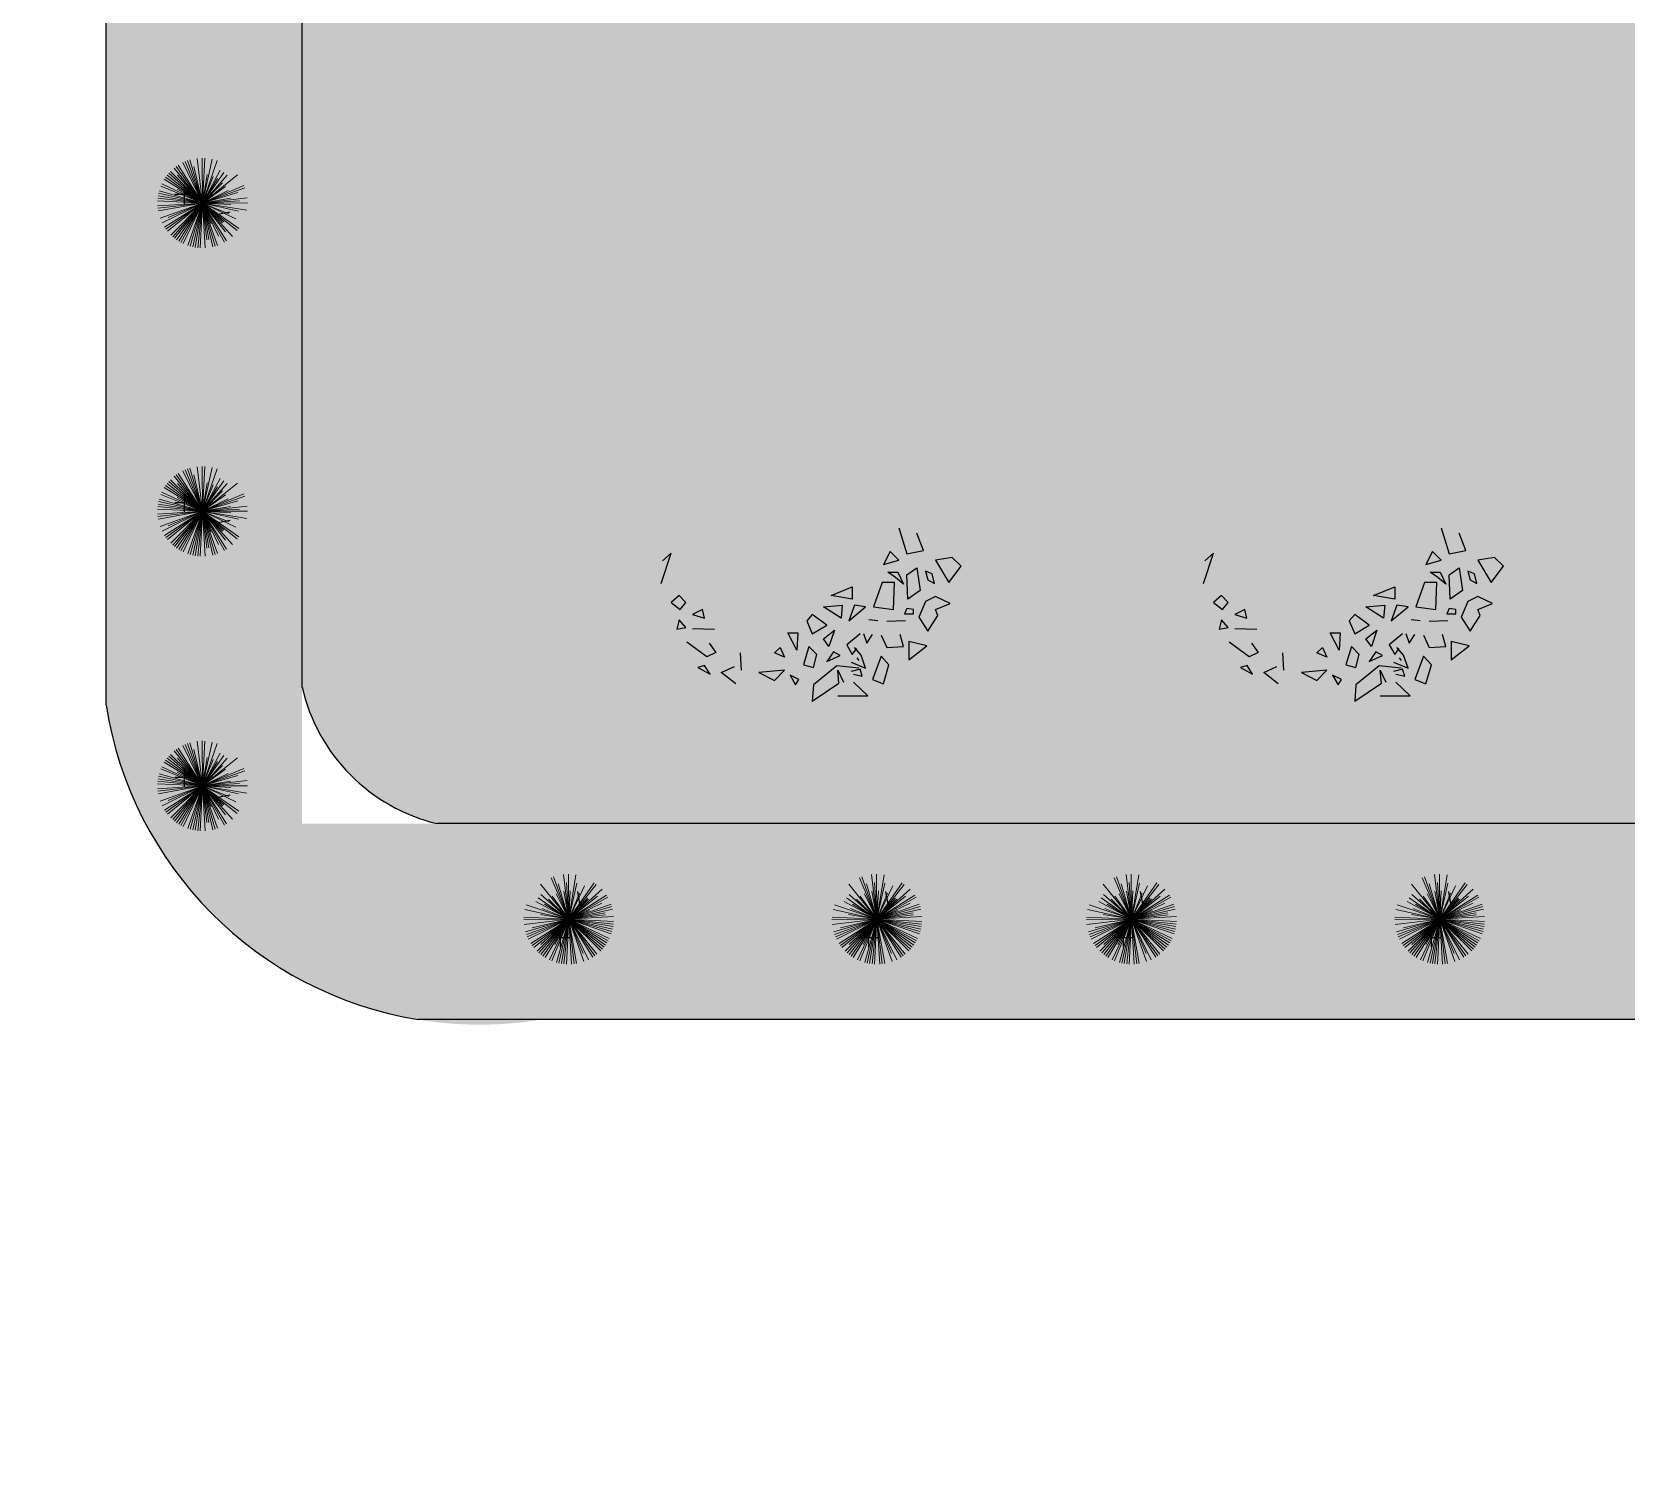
# Model space of a CAD drawing. Header units: millimetres. Extents: x -1544140 to 7445918, y -1294905 to 2019878.
# Drawn here: x 1810407 to 1815847, y 49697 to 54579 of the extents above; entities that cross this region are included whole.
import ezdxf

# ---------------------------------------------------------------- set-up
doc = ezdxf.new("R2010")
doc.units = ezdxf.units.MM
doc.header["$MEASUREMENT"] = 0
doc.layers.add('marc det', color=74, linetype='Continuous', lineweight=18)
picture_1 = doc.add_image_def('image5.png', size_in_pixel=(1482, 826))

msp = doc.modelspace()

# ---------------------------------------------------------------- hatches: boundary and pattern name
at = {"true_color": 0x8dc133, "transparency": 33554687}
h = msp.add_hatch(color=65, dxfattribs=at)
h.dxf.hatch_style = 1
h.paths.add_polyline_path([(1820864.7, 52025.1, -0.388077), (1820140.8, 51209.9), (1812143.8, 51209.9, -0.416277), (1810660.8, 52282.1), (1810660.8, 57426, -0.394381), (1811605.5, 59071.8), (1819549.1, 59071.8, -0.352206), (1820864.7, 58038.5)])
h.paths.add_polyline_path([(1811329.4, 51878.5), (1811329.4, 58403.1), (1820196, 58403.1), (1820196, 51878.5)], flags=16)
at = {"true_color": 0xb8d93f, "transparency": 33554687}
h = msp.add_hatch(color=63, dxfattribs=at)
h.dxf.hatch_style = 1
h.paths.add_polyline_path([(1820196, 57948.7, 0.326949), (1819553.6, 58403.1), (1811722.8, 58403.1, 0.386529), (1811329.4, 57516.1), (1811329.4, 52343.8, 0.417198), (1812079.3, 51878.5), (1820091.4, 51878.5, 0.351898), (1820196, 52018.4)])
at = {"layer": 'marc det'}
for points in [[(1812799.3, 53245.1), (1812698.8, 53218.2), (1812665.7, 53175.8), (1812605.2, 53090.6), (1812541.4, 53083.2), (1812532.8, 53009.7), (1812557.4, 52978.7), (1812538.9, 52932), (1812468.4, 52799.8), (1812491.2, 52754), (1812530, 52697.1), (1812530.6, 52647), (1812453.7, 52617.5), (1812560.9, 52609.9), (1812547.6, 52560.7), (1812582.3, 52524.5), (1812586.7, 52478.7), (1812639.5, 52420.9), (1812656.8, 52356.2), (1812705.5, 52319.1), (1812740.9, 52326.1), (1812787.6, 52299.4), (1812808.7, 52239), (1812823.6, 52163), (1812840, 52220), (1812890.7, 52265.9), (1812954.4, 52246.1), (1812996.6, 52218.6), (1813048.4, 52235.9), (1813103.6, 52236), (1813139, 52196.3), (1813152.9, 52242.1), (1813210.8, 52275), (1813271.1, 52272.6), (1813334.1, 52302.9), (1813353.2, 52346.1), (1813386.6, 52363.4), (1813430.9, 52372.1), (1813446.6, 52432.6), (1813476.6, 52467.2), (1813557.6, 52476), (1813619.9, 52463.1), (1813566.8, 52499.3), (1813527, 52538.1), (1813529, 52574.4), (1813565.2, 52624.6), (1813594.8, 52684.2), (1813589.7, 52733.4), (1813598.3, 52853.5), (1813698.4, 52905.5), (1813575.8, 52897.5), (1813541.8, 52953.6), (1813536.1, 53006.2), (1813499, 53077.9), (1813454.7, 53115.8), (1813434.3, 53172.7), (1813389, 53192.5), (1813330.1, 53234.8), (1813281.5, 53230), (1813282.8, 53311.5), (1813231.1, 53247.5), (1813212, 53297.6), (1813186.5, 53310.5), (1813125, 53328.6), (1813112.2, 53313.8), (1812998.8, 53305.9), (1812967.5, 53324.8), (1812912, 53303.1), (1812869.4, 53309.1), (1812826.2, 53365.2), (1812786.1, 53429), (1812802.7, 53367.7), (1812819.7, 53281.4)], [(1814649.8, 53245.1), (1814549.3, 53218.2), (1814516.3, 53175.8), (1814455.7, 53090.6), (1814392, 53083.2), (1814383.4, 53009.7), (1814407.9, 52978.7), (1814389.5, 52932), (1814319, 52799.8), (1814341.7, 52754), (1814380.5, 52697.1), (1814381.2, 52647), (1814304.2, 52617.5), (1814411.5, 52609.9), (1814398.2, 52560.7), (1814432.9, 52524.5), (1814437.3, 52478.7), (1814490.1, 52420.9), (1814507.4, 52356.2), (1814556.1, 52319.1), (1814591.5, 52326.1), (1814638.1, 52299.4), (1814659.2, 52239), (1814674.2, 52163), (1814690.5, 52220), (1814741.3, 52265.9), (1814805, 52246.1), (1814847.2, 52218.6), (1814899, 52235.9), (1814954.1, 52236), (1814989.5, 52196.3), (1815003.5, 52242.1), (1815061.4, 52275), (1815121.7, 52272.6), (1815184.7, 52302.9), (1815203.8, 52346.1), (1815237.2, 52363.4), (1815281.4, 52372.1), (1815297.1, 52432.6), (1815327.1, 52467.2), (1815408.2, 52476), (1815470.5, 52463.1), (1815417.4, 52499.3), (1815377.5, 52538.1), (1815379.6, 52574.4), (1815415.7, 52624.6), (1815445.4, 52684.2), (1815440.3, 52733.4), (1815448.9, 52853.5), (1815549, 52905.5), (1815426.4, 52897.5), (1815392.4, 52953.6), (1815386.6, 53006.2), (1815349.5, 53077.9), (1815305.3, 53115.8), (1815284.9, 53172.7), (1815239.6, 53192.5), (1815180.7, 53234.8), (1815132.1, 53230), (1815133.4, 53311.5), (1815081.6, 53247.5), (1815062.6, 53297.6), (1815037, 53310.5), (1814975.5, 53328.6), (1814962.8, 53313.8), (1814849.4, 53305.9), (1814818.1, 53324.8), (1814762.6, 53303.1), (1814720, 53309.1), (1814676.8, 53365.2), (1814636.6, 53429), (1814653.3, 53367.7), (1814670.3, 53281.4)]]:
    msp.add_hatch(color=102, dxfattribs=at).paths.add_polyline_path(points)

# ---------------------------------------------------------------- linework, layer by layer
at = {"color": 116, "true_color": 0x136734}
for p, q in [((1810959.5, 54024.4), (1810894.4, 54024.4)), ((1810926.9, 54056.9), (1810926.9, 53991.9)), ((1810926.9, 53005.3), (1810926.9, 52940.3)), ((1810959.5, 52972.8), (1810894.4, 52972.8)), ((1810926.9, 52068.5), (1810926.9, 52003.5)), ((1810959.5, 52036), (1810894.4, 52036)), ((1812209.8, 51522.6), (1812209.8, 51457.5)), ((1813261.4, 51522.6), (1813261.4, 51457.5)), ((1814130.1, 51522.6), (1814130.1, 51457.5)), ((1815181.7, 51522.6), (1815181.7, 51457.5)), ((1812177.3, 51490), (1812242.4, 51490)), ((1813228.9, 51490), (1813294, 51490)), ((1814097.6, 51490), (1814162.7, 51490)), ((1815149.2, 51490), (1815214.3, 51490))]:
    msp.add_line(p, q, dxfattribs=at)
at = {"color": 116, "lineweight": -2, "true_color": 0x136734}
for p, q in [((1811035.2, 53956.2), (1811084.3, 53964.8)), ((1811035.2, 52904.6), (1811084.3, 52913.2)), ((1811035.2, 51967.8), (1811084.3, 51976.4)), ((1812278.1, 51598.3), (1812269.4, 51647.4)), ((1813329.7, 51598.3), (1813321, 51647.4)), ((1814198.4, 51598.3), (1814189.7, 51647.4)), ((1815250, 51598.3), (1815241.3, 51647.4))]:
    msp.add_line(p, q, dxfattribs=at)
at = {"color": 96}
for p, q in [((1813365.4, 52887.1), (1813392, 52798.4)), ((1815216, 52887.1), (1815242.5, 52798.4)), ((1813448.8, 52810.2), (1813426.1, 52869.3)), ((1815299.4, 52810.2), (1815276.7, 52869.3)), ((1812554.6, 52697.9), (1812588.7, 52801.4)), ((1812588.7, 52801.4), (1812558.4, 52774.7)), ((1813335.1, 52807.3), (1813312.4, 52762.9)), ((1813312.4, 52762.9), (1813365.4, 52777.7)), ((1813365.4, 52777.7), (1813335.1, 52807.3)), ((1813392, 52798.4), (1813448.8, 52810.2)), ((1813547.3, 52786.6), (1813490.5, 52777.7)), ((1813490.5, 52777.7), (1813536, 52700.9)), ((1813577.7, 52757), (1813547.3, 52786.6)), ((1814405.1, 52697.9), (1814439.3, 52801.4)), ((1814439.3, 52801.4), (1814408.9, 52774.7)), ((1815185.7, 52807.3), (1815163, 52762.9)), ((1815163, 52762.9), (1815216, 52777.7)), ((1815216, 52777.7), (1815185.7, 52807.3)), ((1815242.5, 52798.4), (1815299.4, 52810.2)), ((1815397.9, 52786.6), (1815341.1, 52777.7)), ((1815341.1, 52777.7), (1815386.5, 52700.9)), ((1815428.2, 52757), (1815397.9, 52786.6)), ((1813327.6, 52736.3), (1813361.7, 52736.3)), ((1813354.1, 52718.6), (1813327.6, 52736.3)), ((1813380.6, 52695), (1813354.1, 52718.6)), ((1813361.7, 52736.3), (1813380.6, 52695)), ((1813392, 52727.4), (1813426.1, 52751.1)), ((1813395.8, 52644.7), (1813392, 52727.4)), ((1813426.1, 52751.1), (1813437.4, 52674.3)), ((1813479.1, 52730.4), (1813456.4, 52739.3)), ((1813456.4, 52739.3), (1813464, 52709.8)), ((1813464, 52709.8), (1813486.7, 52697.9)), ((1813486.7, 52697.9), (1813479.1, 52730.4)), ((1813536, 52700.9), (1813577.7, 52757)), ((1815178.1, 52736.3), (1815212.2, 52736.3)), ((1815204.7, 52718.6), (1815178.1, 52736.3)), ((1815231.2, 52695), (1815204.7, 52718.6)), ((1815212.2, 52736.3), (1815231.2, 52695)), ((1815242.5, 52727.4), (1815276.7, 52751.1)), ((1815246.4, 52644.7), (1815242.5, 52727.4)), ((1815276.7, 52751.1), (1815288, 52674.3)), ((1815329.7, 52730.4), (1815307, 52739.3)), ((1815307, 52739.3), (1815314.5, 52709.8)), ((1815314.5, 52709.8), (1815337.3, 52697.9)), ((1815337.3, 52697.9), (1815329.7, 52730.4)), ((1815386.5, 52700.9), (1815428.2, 52757)), ((1812615.2, 52656.5), (1812588.7, 52632.9)), ((1812638, 52632.9), (1812615.2, 52656.5)), ((1813134.3, 52656.5), (1813206.3, 52686.1)), ((1813206.3, 52644.7), (1813134.3, 52656.5)), ((1813206.3, 52686.1), (1813206.3, 52644.7)), ((1813308.6, 52700.9), (1813278.3, 52618.1)), ((1813350.3, 52700.9), (1813308.6, 52700.9)), ((1813346.5, 52609.2), (1813350.3, 52700.9)), ((1813437.4, 52674.3), (1813395.8, 52644.7)), ((1813490.5, 52653.6), (1813456.4, 52635.8)), ((1813539.8, 52629.9), (1813490.5, 52653.6)), ((1814465.8, 52656.5), (1814439.3, 52632.9)), ((1814488.5, 52632.9), (1814465.8, 52656.5)), ((1814984.9, 52656.5), (1815056.9, 52686.1)), ((1815056.9, 52644.7), (1814984.9, 52656.5)), ((1815056.9, 52686.1), (1815056.9, 52644.7)), ((1815159.2, 52700.9), (1815128.9, 52618.1)), ((1815200.9, 52700.9), (1815159.2, 52700.9)), ((1815197.1, 52609.2), (1815200.9, 52700.9)), ((1815288, 52674.3), (1815246.4, 52644.7)), ((1815341.1, 52653.6), (1815307, 52635.8)), ((1815390.3, 52629.9), (1815341.1, 52653.6)), ((1812588.7, 52632.9), (1812619, 52609.2)), ((1812619, 52609.2), (1812638, 52632.9)), ((1812694.8, 52609.2), (1812660.7, 52591.5)), ((1812702.4, 52579.7), (1812694.8, 52609.2)), ((1813107.8, 52618.1), (1813172.2, 52624)), ((1813168.4, 52579.7), (1813107.8, 52618.1)), ((1813172.2, 52624), (1813168.4, 52579.7)), ((1813213.9, 52624), (1813195, 52570.8)), ((1813195, 52570.8), (1813251.8, 52618.1)), ((1813251.8, 52618.1), (1813213.9, 52624)), ((1813278.3, 52618.1), (1813346.5, 52609.2)), ((1813392, 52612.2), (1813384.4, 52594.4)), ((1813414.7, 52609.2), (1813392, 52612.2)), ((1813414.7, 52594.4), (1813414.7, 52609.2)), ((1813456.4, 52635.8), (1813433.7, 52582.7)), ((1813490.5, 52609.2), (1813539.8, 52629.9)), ((1813498.1, 52588.6), (1813490.5, 52609.2)), ((1814439.3, 52632.9), (1814469.6, 52609.2)), ((1814469.6, 52609.2), (1814488.5, 52632.9)), ((1814545.3, 52609.2), (1814511.3, 52591.5)), ((1814552.9, 52579.7), (1814545.3, 52609.2)), ((1814958.4, 52618.1), (1815022.8, 52624)), ((1815019, 52579.7), (1814958.4, 52618.1)), ((1815022.8, 52624), (1815019, 52579.7)), ((1815064.5, 52624), (1815045.5, 52570.8)), ((1815045.5, 52570.8), (1815102.4, 52618.1)), ((1815102.4, 52618.1), (1815064.5, 52624)), ((1815128.9, 52618.1), (1815197.1, 52609.2)), ((1815242.5, 52612.2), (1815235, 52594.4)), ((1815265.3, 52609.2), (1815242.5, 52612.2)), ((1815265.3, 52594.4), (1815265.3, 52609.2)), ((1815307, 52635.8), (1815284.2, 52582.7)), ((1815341.1, 52609.2), (1815390.3, 52629.9)), ((1815348.7, 52588.6), (1815341.1, 52609.2)), ((1812615.2, 52573.8), (1812607.6, 52541.3)), ((1812607.6, 52541.3), (1812638, 52547.2)), ((1812638, 52547.2), (1812615.2, 52573.8)), ((1812660.7, 52591.5), (1812702.4, 52579.7)), ((1812660.7, 52544.2), (1812736.5, 52541.3)), ((1813069.9, 52591.5), (1813051, 52570.8)), ((1813051, 52570.8), (1813069.9, 52526.5)), ((1813119.2, 52556), (1813069.9, 52591.5)), ((1813069.9, 52526.5), (1813119.2, 52556)), ((1813293.5, 52570.8), (1813263.1, 52573.8)), ((1813388.2, 52570.8), (1813323.8, 52567.9)), ((1813384.4, 52594.4), (1813414.7, 52594.4)), ((1813433.7, 52582.7), (1813464, 52535.4)), ((1813464, 52535.4), (1813498.1, 52588.6)), ((1814465.8, 52573.8), (1814458.2, 52541.3)), ((1814458.2, 52541.3), (1814488.5, 52547.2)), ((1814488.5, 52547.2), (1814465.8, 52573.8)), ((1814511.3, 52591.5), (1814552.9, 52579.7)), ((1814511.3, 52544.2), (1814587, 52541.3)), ((1814920.5, 52591.5), (1814901.5, 52570.8)), ((1814901.5, 52570.8), (1814920.5, 52526.5)), ((1814969.7, 52556), (1814920.5, 52591.5)), ((1814920.5, 52526.5), (1814969.7, 52556)), ((1815144.1, 52570.8), (1815113.7, 52573.8)), ((1815238.7, 52570.8), (1815174.4, 52567.9)), ((1815235, 52594.4), (1815265.3, 52594.4)), ((1815284.2, 52582.7), (1815314.5, 52535.4)), ((1815314.5, 52535.4), (1815348.7, 52588.6)), ((1812710.2, 52447.1), (1812642, 52497.3)), ((1812717.7, 52494.4), (1812740.5, 52461.9)), ((1813016.8, 52470.3), (1812986.5, 52529.5)), ((1812986.5, 52529.5), (1813020.7, 52529.5)), ((1813020.7, 52529.5), (1813016.8, 52470.3)), ((1813107.8, 52508.7), (1813145.7, 52538.3)), ((1813126.8, 52482.2), (1813107.8, 52508.7)), ((1813145.7, 52538.3), (1813126.8, 52482.2)), ((1813232.8, 52526.5), (1813187.4, 52488.1)), ((1813244.4, 52526.9), (1813255.8, 52494.4)), ((1813255.8, 52494.4), (1813274.8, 52524)), ((1813305.1, 52521), (1813324, 52479.6)), ((1813380.8, 52482.6), (1813369.4, 52524)), ((1813460.2, 52485.1), (1813399.6, 52499.9)), ((1813399.6, 52499.9), (1813399.6, 52437.8)), ((1814560.7, 52447.1), (1814492.5, 52497.3)), ((1814568.3, 52494.4), (1814591, 52461.9)), ((1814867.4, 52470.3), (1814837.1, 52529.5)), ((1814837.1, 52529.5), (1814871.2, 52529.5)), ((1814871.2, 52529.5), (1814867.4, 52470.3)), ((1814958.4, 52508.7), (1814996.2, 52538.3)), ((1814977.3, 52482.2), (1814958.4, 52508.7)), ((1814996.2, 52538.3), (1814977.3, 52482.2)), ((1815083.4, 52526.5), (1815037.9, 52488.1)), ((1815095, 52526.9), (1815106.4, 52494.4)), ((1815106.4, 52494.4), (1815125.3, 52524)), ((1815155.6, 52521), (1815174.5, 52479.6)), ((1815231.4, 52482.6), (1815220, 52524)), ((1815310.7, 52485.1), (1815250.1, 52499.9)), ((1815250.1, 52499.9), (1815250.1, 52437.8)), ((1812740.5, 52461.9), (1812710.2, 52447.1)), ((1812823.6, 52461.5), (1812827.4, 52402.4)), ((1812941.1, 52461.5), (1812960, 52479.2)), ((1812975.2, 52446.7), (1812941.1, 52461.5)), ((1812960, 52479.2), (1812975.2, 52446.7)), ((1813058.5, 52482.2), (1813039.6, 52420.1)), ((1813085.1, 52455.6), (1813058.5, 52482.2)), ((1813073.7, 52411.2), (1813085.1, 52455.6)), ((1813141.9, 52464.4), (1813119.2, 52431.9)), ((1813119.2, 52431.9), (1813164.7, 52452.6)), ((1813164.7, 52452.6), (1813141.9, 52464.4)), ((1813187.4, 52488.1), (1813206.3, 52455.6)), ((1813206.3, 52455.6), (1813221.5, 52476.2)), ((1813236.8, 52453), (1813214.1, 52479.6)), ((1813221.5, 52443.7), (1813229.1, 52434.9)), ((1813252, 52408.7), (1813236.8, 52453)), ((1813305.1, 52450), (1813274.8, 52370.2)), ((1813331.6, 52420.5), (1813305.1, 52450)), ((1813324, 52479.6), (1813380.8, 52482.6)), ((1813399.6, 52437.8), (1813460.2, 52485.1)), ((1814591, 52461.9), (1814560.7, 52447.1)), ((1814674.2, 52461.5), (1814677.9, 52402.4)), ((1814791.6, 52461.5), (1814810.6, 52479.2)), ((1814825.8, 52446.7), (1814791.6, 52461.5)), ((1814810.6, 52479.2), (1814825.8, 52446.7)), ((1814909.1, 52482.2), (1814890.2, 52420.1)), ((1814935.6, 52455.6), (1814909.1, 52482.2)), ((1814924.2, 52411.2), (1814935.6, 52455.6)), ((1814992.5, 52464.4), (1814969.7, 52431.9)), ((1814969.7, 52431.9), (1815015.2, 52452.6)), ((1815015.2, 52452.6), (1814992.5, 52464.4)), ((1815037.9, 52488.1), (1815056.9, 52455.6)), ((1815056.9, 52455.6), (1815072.1, 52476.2)), ((1815087.4, 52453), (1815064.7, 52479.6)), ((1815072.1, 52443.7), (1815079.6, 52434.9)), ((1815102.5, 52408.7), (1815087.4, 52453)), ((1815155.6, 52450), (1815125.3, 52370.2)), ((1815182.1, 52420.5), (1815155.6, 52450)), ((1815174.5, 52479.6), (1815231.4, 52482.6)), ((1815250.1, 52437.8), (1815310.7, 52485.1)), ((1812702.6, 52417.5), (1812679.9, 52411.6)), ((1812679.9, 52411.6), (1812721.5, 52388)), ((1812721.5, 52388), (1812702.6, 52417.5)), ((1812759.4, 52393.9), (1812804.9, 52414.6)), ((1812808.7, 52355.5), (1812759.4, 52393.9)), ((1812975.2, 52402.4), (1812888, 52393.5)), ((1812888, 52393.5), (1812941.1, 52366.9)), ((1812941.1, 52366.9), (1812975.2, 52402.4)), ((1813024.5, 52369.8), (1812994.1, 52384.6)), ((1812994.1, 52384.6), (1813013.1, 52352.1)), ((1813039.6, 52420.1), (1813073.7, 52411.2)), ((1813153.3, 52417.1), (1813073.7, 52352.1)), ((1813229.1, 52408.3), (1813153.3, 52417.1)), ((1813160.8, 52358), (1813157.1, 52402.4)), ((1813157.1, 52402.4), (1813176, 52361)), ((1813202.8, 52429.4), (1813252, 52408.7)), ((1813233.1, 52405.7), (1813202.8, 52396.9)), ((1813210.3, 52388), (1813240.6, 52382.1)), ((1813240.6, 52382.1), (1813233.1, 52405.7)), ((1813312.6, 52355.5), (1813331.6, 52420.5)), ((1814553.1, 52417.5), (1814530.4, 52411.6)), ((1814530.4, 52411.6), (1814572.1, 52388)), ((1814572.1, 52388), (1814553.1, 52417.5)), ((1814610, 52393.9), (1814655.4, 52414.6)), ((1814659.2, 52355.5), (1814610, 52393.9)), ((1814825.8, 52402.4), (1814738.6, 52393.5)), ((1814738.6, 52393.5), (1814791.6, 52366.9)), ((1814791.6, 52366.9), (1814825.8, 52402.4)), ((1814875, 52369.8), (1814844.7, 52384.6)), ((1814844.7, 52384.6), (1814863.6, 52352.1)), ((1814890.2, 52420.1), (1814924.2, 52411.2)), ((1815003.8, 52417.1), (1814924.2, 52352.1)), ((1815079.6, 52408.3), (1815003.8, 52417.1)), ((1815011.4, 52358), (1815007.6, 52402.4)), ((1815007.6, 52402.4), (1815026.6, 52361)), ((1815053.3, 52429.4), (1815102.5, 52408.7)), ((1815083.6, 52405.7), (1815053.3, 52396.9)), ((1815060.9, 52388), (1815091.2, 52382.1)), ((1815091.2, 52382.1), (1815083.6, 52405.7)), ((1815163.2, 52355.5), (1815182.1, 52420.5)), ((1813013.1, 52352.1), (1813024.5, 52369.8)), ((1813069.9, 52295.9), (1813160.8, 52358)), ((1813073.7, 52352.1), (1813069.9, 52295.9)), ((1813259.6, 52314.1), (1813210.3, 52361.4)), ((1813274.8, 52370.2), (1813312.6, 52355.5)), ((1814863.6, 52352.1), (1814875, 52369.8)), ((1814920.5, 52295.9), (1815011.4, 52358)), ((1814924.2, 52352.1), (1814920.5, 52295.9)), ((1815110.1, 52314.1), (1815060.9, 52361.4)), ((1815125.3, 52370.2), (1815163.2, 52355.5)), ((1813157.3, 52314.1), (1813259.6, 52314.1)), ((1815007.8, 52314.1), (1815110.1, 52314.1))]:
    msp.add_line(p, q, dxfattribs=at)
for points in [[(1810660.8, 52282.1), (1810660.8, 58060.4)], [(1811329.4, 52343.8), (1811329.4, 57970.3)], [(1820091.4, 51878.5), (1811790, 51878.5)], [(1820140.8, 51209.9), (1811725.4, 51209.9)]]:
    msp.add_lwpolyline(points)
for radius, start, end in [(620.8, 192.8886, 256.5281), (1289.5, 188.9332, 260.6635)]:
    msp.add_arc((1811934.6, 52482.3), radius, start, end)
at = {"layer": 'marc det', "color": 116, "true_color": 0x136734}
for p, q in [((1810989.2, 53995.4), (1810906.8, 54124.8)), ((1810989.2, 53995.4), (1810921.8, 54133.2)), ((1810989.2, 53995.4), (1810929.7, 54136.8)), ((1810989.2, 53995.4), (1810937.7, 54139.9)), ((1810989.2, 53995.4), (1810945.9, 54142.6)), ((1810989.2, 53995.4), (1810971.1, 54147.7)), ((1810989.2, 53995.4), (1810988.3, 54148.8)), ((1810989.2, 53995.4), (1810996.9, 54148.6)), ((1810989.2, 53995.4), (1811022.4, 54145.2)), ((1810989.2, 53995.4), (1811039, 54140.5)), ((1810989.2, 53995.4), (1810858.8, 54076.3)), ((1810863.6, 54083.4), (1810989.2, 53995.4)), ((1810989.2, 53995.4), (1810863.6, 54083.4)), ((1810989.2, 53995.4), (1810868.7, 54090.3)), ((1810989.2, 53995.4), (1810874.2, 54096.9)), ((1810989.2, 53995.4), (1810880.1, 54103.2)), ((1810989.2, 53995.4), (1810892.9, 54114.8)), ((1810989.2, 53995.4), (1810899.7, 54120)), ((1810989.2, 53995.4), (1810903.5, 54090.1)), ((1810989.2, 53995.4), (1810960.1, 54119.6)), ((1810989.2, 53995.4), (1811050, 54107)), ((1810989.2, 53995.4), (1811062, 54099.4)), ((1811062, 54099.4), (1810989.2, 53995.4)), ((1810989.2, 53995.4), (1811005, 54092.2)), ((1810989.2, 53995.4), (1811108.5, 54091.8)), ((1810989.2, 53995.4), (1811073.2, 54090.5)), ((1810989.2, 53995.4), (1811026.1, 54086.1)), ((1810989.2, 53995.4), (1811040.7, 54078.5)), ((1810989.2, 53995.4), (1810837.8, 54020.2)), ((1810989.2, 53995.4), (1810839.5, 54028.7)), ((1810989.2, 53995.4), (1810841.6, 54037)), ((1810989.2, 53995.4), (1810847.2, 54053.3)), ((1810989.2, 53995.4), (1810850.6, 54061.2)), ((1810989.2, 53995.4), (1810902.9, 54042.5)), ((1810989.2, 53995.4), (1811057.7, 54064.8)), ((1810989.2, 53995.4), (1811130.5, 54055)), ((1810989.2, 53995.4), (1811068.3, 54052.2)), ((1810989.2, 53995.4), (1811133.6, 54047)), ((1810989.2, 53995.4), (1811076.5, 54038.1)), ((1810989.2, 53995.4), (1811110.4, 54031.1)), ((1810989.2, 53995.4), (1811141.5, 54013.5)), ((1810989.2, 53995.4), (1810836, 54003.1)), ((1810989.2, 53995.4), (1810836.1, 53985.9)), ((1810989.2, 53995.4), (1810836.7, 54011.7)), ((1810989.2, 53995.4), (1810836.9, 53977.4)), ((1810989.2, 53995.4), (1810838.1, 53968.8)), ((1810989.2, 53995.4), (1810844.7, 53943.9)), ((1810989.2, 53995.4), (1810851.4, 53928.1)), ((1810989.2, 53995.4), (1810859.8, 53913.1)), ((1810989.2, 53995.4), (1810864.6, 53905.9)), ((1810989.2, 53995.4), (1810869.9, 53899.1)), ((1810989.2, 53995.4), (1810872.1, 53946.1)), ((1810989.2, 53995.4), (1810881.4, 53886.3)), ((1810989.2, 53995.4), (1810887.7, 53880.5)), ((1810989.2, 53995.4), (1810894.3, 53875)), ((1810901.2, 53869.8), (1810989.2, 53995.4)), ((1810989.2, 53995.4), (1810908.4, 53865.1)), ((1810989.2, 53995.4), (1810915.8, 53860.8)), ((1810989.2, 53995.4), (1810923.5, 53856.9)), ((1810989.2, 53995.4), (1810939.4, 53850.4)), ((1810989.2, 53995.4), (1810947.6, 53847.8)), ((1810989.2, 53995.4), (1810956, 53845.7)), ((1810989.2, 53995.4), (1810964.4, 53844.1)), ((1810989.2, 53995.4), (1810972.9, 53842.9)), ((1810989.2, 53995.4), (1810981.5, 53842.3)), ((1810987.5, 53996.9), (1811113.1, 53908.9)), ((1810987.5, 53996.9), (1811108, 53902)), ((1811113.1, 53908.9), (1810987.5, 53996.9)), ((1810989.2, 53995.4), (1811084.7, 54012.3)), ((1810989.2, 53995.4), (1811115.2, 54003.3)), ((1810989.2, 53995.4), (1811142.6, 53996.4)), ((1810989.2, 53995.4), (1811004.1, 53870.3)), ((1810989.2, 53995.4), (1810998.7, 53842.4)), ((1810989.2, 53995.4), (1811011, 53871.3)), ((1810989.2, 53995.4), (1811040.7, 53851)), ((1810989.2, 53995.4), (1811032.5, 53848.3)), ((1810989.2, 53995.4), (1811024.2, 53846.1)), ((1810989.2, 53995.4), (1811064.2, 53861.7)), ((1810989.2, 53995.4), (1811044.5, 53882.3)), ((1810989.2, 53995.4), (1811071.6, 53866.1)), ((1810989.2, 53995.4), (1811085.9, 53990.6)), ((1810989.2, 53995.4), (1811140.5, 53970.6)), ((1810989.2, 53995.4), (1811112.2, 53968.1)), ((1810989.2, 53995.4), (1811078.7, 53959)), ((1810989.2, 53995.4), (1811019, 53924.8)), ((1810989.2, 53995.4), (1811057.9, 53927.6)), ((1810989.2, 53995.4), (1811061.6, 53931.5)), ((1810989.2, 53995.4), (1811103, 53941.5)), ((1810989.2, 53995.4), (1811068.3, 53897.5)), ((1810989.2, 53995.4), (1811092.1, 53881.7)), ((1810989.2, 52943.8), (1810937.7, 53088.3)), ((1810989.2, 52943.8), (1810945.9, 53091)), ((1810989.2, 52943.8), (1810971.1, 53096.1)), ((1810989.2, 52943.8), (1810988.3, 53097.2)), ((1810989.2, 52943.8), (1810996.9, 53097)), ((1810989.2, 52943.8), (1811022.4, 53093.6)), ((1810989.2, 52943.8), (1811039, 53088.9)), ((1810989.2, 52943.8), (1810868.7, 53038.7)), ((1810989.2, 52943.8), (1810874.2, 53045.3)), ((1810989.2, 52943.8), (1810880.1, 53051.6)), ((1810989.2, 52943.8), (1810892.9, 53063.2)), ((1810989.2, 52943.8), (1810899.7, 53068.4)), ((1810989.2, 52943.8), (1810903.5, 53038.5)), ((1810989.2, 52943.8), (1810906.8, 53073.2)), ((1810989.2, 52943.8), (1810921.8, 53081.6)), ((1810989.2, 52943.8), (1810929.7, 53085.2)), ((1810989.2, 52943.8), (1810960.1, 53068)), ((1810989.2, 52943.8), (1811050, 53055.4)), ((1810989.2, 52943.8), (1811062, 53047.8)), ((1811062, 53047.8), (1810989.2, 52943.8)), ((1810989.2, 52943.8), (1811005, 53040.6)), ((1810989.2, 52943.8), (1811108.5, 53040.2)), ((1810989.2, 52943.8), (1811073.2, 53038.9)), ((1810989.2, 52943.8), (1811026.1, 53034.5)), ((1810989.2, 52943.8), (1810841.6, 52985.4)), ((1810989.2, 52943.8), (1810847.2, 53001.7)), ((1810989.2, 52943.8), (1810850.6, 53009.6)), ((1810989.2, 52943.8), (1810858.8, 53024.7)), ((1810863.6, 53031.8), (1810989.2, 52943.8)), ((1810989.2, 52943.8), (1810863.6, 53031.8)), ((1810989.2, 52943.8), (1810902.9, 52990.9)), ((1810989.2, 52943.8), (1811040.7, 53026.9)), ((1810989.2, 52943.8), (1811057.7, 53013.2)), ((1810989.2, 52943.8), (1811130.5, 53003.4)), ((1810989.2, 52943.8), (1811068.3, 53000.6)), ((1810989.2, 52943.8), (1811133.6, 52995.4)), ((1810989.2, 52943.8), (1811076.5, 52986.5)), ((1810989.2, 52943.8), (1811110.4, 52979.6)), ((1810989.2, 52943.8), (1810836, 52951.5)), ((1810989.2, 52943.8), (1810836.1, 52934.3)), ((1810989.2, 52943.8), (1810836.7, 52960.1)), ((1810989.2, 52943.8), (1810836.9, 52925.8)), ((1810989.2, 52943.8), (1810837.8, 52968.6)), ((1810989.2, 52943.8), (1810838.1, 52917.2)), ((1810989.2, 52943.8), (1810839.5, 52977.1)), ((1810989.2, 52943.8), (1810844.7, 52892.3)), ((1810989.2, 52943.8), (1810851.4, 52876.5)), ((1810989.2, 52943.8), (1810859.8, 52861.5)), ((1810989.2, 52943.8), (1810864.6, 52854.3)), ((1810989.2, 52943.8), (1810869.9, 52847.5)), ((1810989.2, 52943.8), (1810872.1, 52894.5)), ((1810989.2, 52943.8), (1810881.4, 52834.7)), ((1810989.2, 52943.8), (1810887.7, 52828.9)), ((1810989.2, 52943.8), (1810894.3, 52823.4)), ((1810901.2, 52818.2), (1810989.2, 52943.8)), ((1810989.2, 52943.8), (1810908.4, 52813.5)), ((1810989.2, 52943.8), (1810915.8, 52809.2)), ((1810989.2, 52943.8), (1810923.5, 52805.3)), ((1810989.2, 52943.8), (1810939.4, 52798.8)), ((1810989.2, 52943.8), (1810947.6, 52796.2)), ((1810989.2, 52943.8), (1810956, 52794.1)), ((1810989.2, 52943.8), (1810964.4, 52792.5)), ((1810989.2, 52943.8), (1810972.9, 52791.3)), ((1810989.2, 52943.8), (1810981.5, 52790.7)), ((1810987.5, 52945.3), (1811113.1, 52857.3)), ((1810987.5, 52945.3), (1811108, 52850.4)), ((1811113.1, 52857.3), (1810987.5, 52945.3)), ((1810989.2, 52943.8), (1811141.5, 52961.9)), ((1810989.2, 52943.8), (1811084.7, 52960.7)), ((1810989.2, 52943.8), (1811115.2, 52951.7)), ((1810989.2, 52943.8), (1811142.6, 52944.8)), ((1810989.2, 52943.8), (1811004.1, 52818.7)), ((1810989.2, 52943.8), (1810998.7, 52790.8)), ((1810989.2, 52943.8), (1811011, 52819.7)), ((1810989.2, 52943.8), (1811040.7, 52799.4)), ((1810989.2, 52943.8), (1811032.5, 52796.7)), ((1810989.2, 52943.8), (1811024.2, 52794.5)), ((1810989.2, 52943.8), (1811064.2, 52810.1)), ((1810989.2, 52943.8), (1811044.5, 52830.7)), ((1810989.2, 52943.8), (1811071.6, 52814.5)), ((1810989.2, 52943.8), (1811085.9, 52939)), ((1810989.2, 52943.8), (1811140.5, 52919)), ((1810989.2, 52943.8), (1811112.2, 52916.5)), ((1810989.2, 52943.8), (1811078.7, 52907.4)), ((1810989.2, 52943.8), (1811019, 52873.2)), ((1810989.2, 52943.8), (1811057.9, 52876)), ((1810989.2, 52943.8), (1811061.6, 52879.9)), ((1810989.2, 52943.8), (1811103, 52889.9)), ((1810989.2, 52943.8), (1811068.3, 52845.9)), ((1810989.2, 52943.8), (1811092.1, 52830.1)), ((1810989.2, 52007), (1810880.1, 52114.8)), ((1810989.2, 52007), (1810892.9, 52126.4)), ((1810989.2, 52007), (1810899.7, 52131.6)), ((1810989.2, 52007), (1810906.8, 52136.4)), ((1810989.2, 52007), (1810921.8, 52144.8)), ((1810989.2, 52007), (1810929.7, 52148.4)), ((1810989.2, 52007), (1810937.7, 52151.5)), ((1810989.2, 52007), (1810945.9, 52154.2)), ((1810989.2, 52007), (1810960.1, 52131.2)), ((1810989.2, 52007), (1810971.1, 52159.3)), ((1810989.2, 52007), (1810988.3, 52160.4)), ((1810989.2, 52007), (1810996.9, 52160.2)), ((1810989.2, 52007), (1811022.4, 52156.8)), ((1810989.2, 52007), (1811039, 52152.1)), ((1810989.2, 52007), (1811050, 52118.6)), ((1810989.2, 52007), (1811062, 52111)), ((1811062, 52111), (1810989.2, 52007)), ((1810989.2, 52007), (1810847.2, 52064.9)), ((1810989.2, 52007), (1810850.6, 52072.8)), ((1810989.2, 52007), (1810858.8, 52087.9)), ((1810863.6, 52095), (1810989.2, 52007)), ((1810989.2, 52007), (1810863.6, 52095)), ((1810989.2, 52007), (1810868.7, 52102)), ((1810989.2, 52007), (1810874.2, 52108.6)), ((1810989.2, 52007), (1810903.5, 52101.7)), ((1810989.2, 52007), (1811005, 52103.8)), ((1810989.2, 52007), (1811108.5, 52103.4)), ((1810989.2, 52007), (1811073.2, 52102.2)), ((1810989.2, 52007), (1811026.1, 52097.7)), ((1810989.2, 52007), (1811040.7, 52090.1)), ((1810989.2, 52007), (1811057.7, 52076.4)), ((1810989.2, 52007), (1811130.5, 52066.6)), ((1810989.2, 52007), (1811068.3, 52063.9)), ((1810989.2, 52007), (1811133.6, 52058.6)), ((1810989.2, 52007), (1810836, 52014.7)), ((1810989.2, 52007), (1810836.1, 51997.5)), ((1810989.2, 52007), (1810836.7, 52023.3)), ((1810989.2, 52007), (1810836.9, 51989)), ((1810989.2, 52007), (1810837.8, 52031.8)), ((1810989.2, 52007), (1810838.1, 51980.5)), ((1810989.2, 52007), (1810839.5, 52040.3)), ((1810989.2, 52007), (1810841.6, 52048.6)), ((1810989.2, 52007), (1810844.7, 51955.5)), ((1810989.2, 52007), (1810851.4, 51939.7)), ((1810989.2, 52007), (1810859.8, 51924.7)), ((1810989.2, 52007), (1810864.6, 51917.6)), ((1810989.2, 52007), (1810869.9, 51910.7)), ((1810989.2, 52007), (1810872.1, 51957.7)), ((1810989.2, 52007), (1810881.4, 51898)), ((1810989.2, 52007), (1810887.7, 51892.1)), ((1810989.2, 52007), (1810894.3, 51886.6)), ((1810901.2, 51881.4), (1810989.2, 52007)), ((1810989.2, 52007), (1810902.9, 52054.1)), ((1810989.2, 52007), (1810908.4, 51876.7)), ((1810989.2, 52007), (1810915.8, 51872.4)), ((1810989.2, 52007), (1810923.5, 51868.5)), ((1810989.2, 52007), (1810939.4, 51862)), ((1810989.2, 52007), (1810947.6, 51859.4)), ((1810989.2, 52007), (1810956, 51857.3)), ((1810989.2, 52007), (1810964.4, 51855.7)), ((1810989.2, 52007), (1810972.9, 51854.5)), ((1810989.2, 52007), (1810981.5, 51853.9)), ((1810987.5, 52008.5), (1811113.1, 51920.5)), ((1810987.5, 52008.5), (1811108, 51913.6)), ((1811113.1, 51920.5), (1810987.5, 52008.5)), ((1810989.2, 52007), (1811076.5, 52049.7)), ((1810989.2, 52007), (1811110.4, 52042.8)), ((1810989.2, 52007), (1811141.5, 52025.1)), ((1810989.2, 52007), (1811084.7, 52023.9)), ((1810989.2, 52007), (1811115.2, 52014.9)), ((1810989.2, 52007), (1811142.6, 52008)), ((1810989.2, 52007), (1811004.1, 51881.9)), ((1810989.2, 52007), (1810998.7, 51854)), ((1810989.2, 52007), (1811011, 51882.9)), ((1810989.2, 52007), (1811040.7, 51862.6)), ((1810989.2, 52007), (1811032.5, 51859.9)), ((1810989.2, 52007), (1811024.2, 51857.7)), ((1810989.2, 52007), (1811064.2, 51873.3)), ((1810989.2, 52007), (1811044.5, 51893.9)), ((1810989.2, 52007), (1811071.6, 51877.7)), ((1810989.2, 52007), (1811085.9, 52002.2)), ((1810989.2, 52007), (1811140.5, 51982.3)), ((1810989.2, 52007), (1811112.2, 51979.7)), ((1810989.2, 52007), (1811078.7, 51970.6)), ((1810989.2, 52007), (1811019, 51936.4)), ((1810989.2, 52007), (1811057.9, 51939.2)), ((1810989.2, 52007), (1811061.6, 51943.1)), ((1810989.2, 52007), (1811103, 51953.1)), ((1810989.2, 52007), (1811068.3, 51909.1)), ((1810989.2, 52007), (1811092.1, 51893.3)), ((1812238.8, 51552.3), (1812179.3, 51693.6)), ((1812238.8, 51552.3), (1812187.3, 51696.7)), ((1812238.8, 51552.3), (1812220.7, 51704.6)), ((1812238.8, 51552.3), (1812231, 51678.3)), ((1812237.4, 51550.6), (1812325.4, 51676.2)), ((1812325.4, 51676.2), (1812237.4, 51550.6)), ((1812238.8, 51552.3), (1812237.9, 51705.7)), ((1812238.8, 51552.3), (1812263.6, 51703.6)), ((1812238.8, 51552.3), (1812266.1, 51675.3)), ((1813290.4, 51552.3), (1813230.9, 51693.6)), ((1813290.4, 51552.3), (1813238.9, 51696.7)), ((1813290.4, 51552.3), (1813272.3, 51704.6)), ((1813290.4, 51552.3), (1813282.6, 51678.3)), ((1813289, 51550.6), (1813377, 51676.2)), ((1813377, 51676.2), (1813289, 51550.6)), ((1813290.4, 51552.3), (1813289.5, 51705.7)), ((1813290.4, 51552.3), (1813315.2, 51703.6)), ((1813290.4, 51552.3), (1813317.7, 51675.3)), ((1814159.1, 51552.3), (1814099.6, 51693.6)), ((1814159.1, 51552.3), (1814107.6, 51696.7)), ((1814159.1, 51552.3), (1814141, 51704.6)), ((1814159.1, 51552.3), (1814151.3, 51678.3)), ((1814157.7, 51550.6), (1814245.7, 51676.2)), ((1814245.7, 51676.2), (1814157.7, 51550.6)), ((1814159.1, 51552.3), (1814158.2, 51705.7)), ((1814159.1, 51552.3), (1814183.9, 51703.6)), ((1814159.1, 51552.3), (1814186.4, 51675.3)), ((1815210.7, 51552.3), (1815151.2, 51693.6)), ((1815210.7, 51552.3), (1815159.2, 51696.7)), ((1815210.7, 51552.3), (1815192.6, 51704.6)), ((1815210.7, 51552.3), (1815202.9, 51678.3)), ((1815209.3, 51550.6), (1815297.3, 51676.2)), ((1815297.3, 51676.2), (1815209.3, 51550.6)), ((1815210.7, 51552.3), (1815209.8, 51705.7)), ((1815210.7, 51552.3), (1815235.5, 51703.6)), ((1815210.7, 51552.3), (1815238, 51675.3)), ((1812238.8, 51552.3), (1812134.8, 51625.1)), ((1812134.8, 51625.1), (1812238.8, 51552.3)), ((1812238.8, 51552.3), (1812142.5, 51671.6)), ((1812238.8, 51552.3), (1812143.7, 51636.3)), ((1812238.8, 51552.3), (1812169.5, 51620.8)), ((1812238.8, 51552.3), (1812182, 51631.4)), ((1812238.8, 51552.3), (1812196.1, 51639.6)), ((1812238.8, 51552.3), (1812203.1, 51673.5)), ((1812238.8, 51552.3), (1812222, 51647.8)), ((1812237.4, 51550.6), (1812332.3, 51671.1)), ((1812238.8, 51552.3), (1812292.8, 51666.1)), ((1812238.8, 51552.3), (1812352.6, 51655.2)), ((1812238.8, 51552.3), (1812243.7, 51649)), ((1812238.8, 51552.3), (1812275.3, 51641.8)), ((1812238.8, 51552.3), (1812368.2, 51634.7)), ((1812238.8, 51552.3), (1812336.8, 51631.4)), ((1812238.8, 51552.3), (1812372.6, 51627.3)), ((1812238.8, 51552.3), (1812302.7, 51624.7)), ((1812238.8, 51552.3), (1812306.7, 51621)), ((1813290.4, 51552.3), (1813186.4, 51625.1)), ((1813186.4, 51625.1), (1813290.4, 51552.3)), ((1813290.4, 51552.3), (1813194.1, 51671.6)), ((1813290.4, 51552.3), (1813195.3, 51636.3)), ((1813290.4, 51552.3), (1813221.1, 51620.8)), ((1813290.4, 51552.3), (1813233.6, 51631.4)), ((1813290.4, 51552.3), (1813247.7, 51639.6)), ((1813290.4, 51552.3), (1813254.7, 51673.5)), ((1813290.4, 51552.3), (1813273.6, 51647.8)), ((1813289, 51550.6), (1813383.9, 51671.1)), ((1813290.4, 51552.3), (1813344.4, 51666.1)), ((1813290.4, 51552.3), (1813404.2, 51655.2)), ((1813290.4, 51552.3), (1813295.3, 51649)), ((1813290.4, 51552.3), (1813326.9, 51641.8)), ((1813290.4, 51552.3), (1813419.8, 51634.7)), ((1813290.4, 51552.3), (1813388.4, 51631.4)), ((1813290.4, 51552.3), (1813424.2, 51627.3)), ((1813290.4, 51552.3), (1813354.3, 51624.7)), ((1813290.4, 51552.3), (1813358.3, 51621)), ((1814159.1, 51552.3), (1814055.1, 51625.1)), ((1814055.1, 51625.1), (1814159.1, 51552.3)), ((1814159.1, 51552.3), (1814062.8, 51671.6)), ((1814159.1, 51552.3), (1814064, 51636.3)), ((1814159.1, 51552.3), (1814089.8, 51620.8)), ((1814159.1, 51552.3), (1814102.3, 51631.4)), ((1814159.1, 51552.3), (1814116.4, 51639.6)), ((1814159.1, 51552.3), (1814123.4, 51673.5)), ((1814159.1, 51552.3), (1814142.3, 51647.8)), ((1814157.7, 51550.6), (1814252.6, 51671.1)), ((1814159.1, 51552.3), (1814213.1, 51666.1)), ((1814159.1, 51552.3), (1814272.9, 51655.2)), ((1814159.1, 51552.3), (1814164, 51649)), ((1814159.1, 51552.3), (1814195.6, 51641.8)), ((1814159.1, 51552.3), (1814288.5, 51634.7)), ((1814159.1, 51552.3), (1814257.1, 51631.4)), ((1814159.1, 51552.3), (1814292.9, 51627.3)), ((1814159.1, 51552.3), (1814223, 51624.7)), ((1814159.1, 51552.3), (1814227, 51621)), ((1815210.7, 51552.3), (1815106.7, 51625.1)), ((1815106.7, 51625.1), (1815210.7, 51552.3)), ((1815210.7, 51552.3), (1815114.4, 51671.6)), ((1815210.7, 51552.3), (1815115.6, 51636.3)), ((1815210.7, 51552.3), (1815141.4, 51620.8)), ((1815210.7, 51552.3), (1815153.9, 51631.4)), ((1815210.7, 51552.3), (1815168, 51639.6)), ((1815210.7, 51552.3), (1815175, 51673.5)), ((1815210.7, 51552.3), (1815193.9, 51647.8)), ((1815209.3, 51550.6), (1815304.2, 51671.1)), ((1815210.7, 51552.3), (1815264.7, 51666.1)), ((1815210.7, 51552.3), (1815324.5, 51655.2)), ((1815210.7, 51552.3), (1815215.6, 51649)), ((1815210.7, 51552.3), (1815247.2, 51641.8)), ((1815210.7, 51552.3), (1815340.1, 51634.7)), ((1815210.7, 51552.3), (1815308.7, 51631.4)), ((1815210.7, 51552.3), (1815344.5, 51627.3)), ((1815210.7, 51552.3), (1815274.6, 51624.7)), ((1815210.7, 51552.3), (1815278.6, 51621)), ((1812238.8, 51552.3), (1812089.1, 51585.5)), ((1812238.8, 51552.3), (1812093.8, 51602.1)), ((1812238.8, 51552.3), (1812127.2, 51613.1)), ((1812238.8, 51552.3), (1812142.1, 51568.1)), ((1812238.8, 51552.3), (1812148.2, 51589.2)), ((1812238.8, 51552.3), (1812155.8, 51603.8)), ((1812238.8, 51552.3), (1812351.9, 51607.6)), ((1812238.8, 51552.3), (1812383.3, 51603.8)), ((1812238.8, 51552.3), (1812385.9, 51595.6)), ((1812238.8, 51552.3), (1812388.1, 51587.3)), ((1812238.8, 51552.3), (1812309.5, 51582.1)), ((1812238.8, 51552.3), (1812362.9, 51574.1)), ((1812238.8, 51552.3), (1812364, 51567.2)), ((1813290.4, 51552.3), (1813140.7, 51585.5)), ((1813290.4, 51552.3), (1813145.4, 51602.1)), ((1813290.4, 51552.3), (1813178.8, 51613.1)), ((1813290.4, 51552.3), (1813193.7, 51568.1)), ((1813290.4, 51552.3), (1813199.8, 51589.2)), ((1813290.4, 51552.3), (1813207.4, 51603.8)), ((1813290.4, 51552.3), (1813403.5, 51607.6)), ((1813290.4, 51552.3), (1813434.9, 51603.8)), ((1813290.4, 51552.3), (1813437.5, 51595.6)), ((1813290.4, 51552.3), (1813439.7, 51587.3)), ((1813290.4, 51552.3), (1813361.1, 51582.1)), ((1813290.4, 51552.3), (1813414.5, 51574.1)), ((1813290.4, 51552.3), (1813415.6, 51567.2)), ((1814159.1, 51552.3), (1814009.4, 51585.5)), ((1814159.1, 51552.3), (1814014.1, 51602.1)), ((1814159.1, 51552.3), (1814047.5, 51613.1)), ((1814159.1, 51552.3), (1814062.4, 51568.1)), ((1814159.1, 51552.3), (1814068.5, 51589.2)), ((1814159.1, 51552.3), (1814076.1, 51603.8)), ((1814159.1, 51552.3), (1814272.2, 51607.6)), ((1814159.1, 51552.3), (1814303.6, 51603.8)), ((1814159.1, 51552.3), (1814306.2, 51595.6)), ((1814159.1, 51552.3), (1814308.4, 51587.3)), ((1814159.1, 51552.3), (1814229.8, 51582.1)), ((1814159.1, 51552.3), (1814283.2, 51574.1)), ((1814159.1, 51552.3), (1814284.3, 51567.2)), ((1815210.7, 51552.3), (1815061, 51585.5)), ((1815210.7, 51552.3), (1815065.7, 51602.1)), ((1815210.7, 51552.3), (1815099.1, 51613.1)), ((1815210.7, 51552.3), (1815114, 51568.1)), ((1815210.7, 51552.3), (1815120.1, 51589.2)), ((1815210.7, 51552.3), (1815127.7, 51603.8)), ((1815210.7, 51552.3), (1815323.8, 51607.6)), ((1815210.7, 51552.3), (1815355.2, 51603.8)), ((1815210.7, 51552.3), (1815357.8, 51595.6)), ((1815210.7, 51552.3), (1815360, 51587.3)), ((1815210.7, 51552.3), (1815281.4, 51582.1)), ((1815210.7, 51552.3), (1815334.8, 51574.1)), ((1815210.7, 51552.3), (1815335.9, 51567.2)), ((1812238.8, 51552.3), (1812085.5, 51551.4)), ((1812238.8, 51552.3), (1812085.7, 51560)), ((1812238.8, 51552.3), (1812086.5, 51534.2)), ((1812238.8, 51552.3), (1812091.7, 51509)), ((1812238.8, 51552.3), (1812094.4, 51500.8)), ((1812238.8, 51552.3), (1812097.5, 51492.8)), ((1812238.8, 51552.3), (1812101, 51484.9)), ((1812238.8, 51552.3), (1812109.5, 51469.9)), ((1812238.8, 51552.3), (1812114.3, 51462.8)), ((1812238.8, 51552.3), (1812114.6, 51523.2)), ((1812238.8, 51552.3), (1812119.5, 51456)), ((1812238.8, 51552.3), (1812131, 51443.2)), ((1812238.8, 51552.3), (1812137.3, 51437.3)), ((1812238.8, 51552.3), (1812143.9, 51431.8)), ((1812238.8, 51552.3), (1812144.1, 51466.6)), ((1812150.8, 51426.7), (1812238.8, 51552.3)), ((1812238.8, 51552.3), (1812150.8, 51426.7)), ((1812238.8, 51552.3), (1812158, 51421.9)), ((1812238.8, 51552.3), (1812173.1, 51413.7)), ((1812238.8, 51552.3), (1812181, 51410.3)), ((1812238.8, 51552.3), (1812191.8, 51466)), ((1812238.8, 51552.3), (1812197.2, 51404.7)), ((1812238.8, 51552.3), (1812205.6, 51402.6)), ((1812238.8, 51552.3), (1812214, 51400.9)), ((1812238.8, 51552.3), (1812222.6, 51399.8)), ((1812238.8, 51552.3), (1812231.1, 51399.1)), ((1812238.8, 51552.3), (1812391.9, 51561.8)), ((1812238.8, 51552.3), (1812392, 51544.6)), ((1812238.8, 51552.3), (1812290.3, 51407.8)), ((1812238.8, 51552.3), (1812256.9, 51400)), ((1812238.8, 51552.3), (1812265.4, 51401.2)), ((1812238.8, 51552.3), (1812248.3, 51399.2)), ((1812238.8, 51552.3), (1812288.2, 51435.2)), ((1812238.8, 51552.3), (1812306.2, 51414.5)), ((1812238.8, 51552.3), (1812321.2, 51422.9)), ((1812238.8, 51552.3), (1812328.3, 51427.7)), ((1812238.8, 51552.3), (1812335.2, 51433)), ((1812238.8, 51552.3), (1812347.9, 51444.5)), ((1812238.8, 51552.3), (1812353.8, 51450.8)), ((1812238.8, 51552.3), (1812359.3, 51457.4)), ((1812364.4, 51464.3), (1812238.8, 51552.3)), ((1812238.8, 51552.3), (1812369.2, 51471.5)), ((1812238.8, 51552.3), (1812373.5, 51478.9)), ((1812238.8, 51552.3), (1812377.4, 51486.6)), ((1812238.8, 51552.3), (1812388.5, 51519.1)), ((1812238.8, 51552.3), (1812390.2, 51527.5)), ((1812238.8, 51552.3), (1812391.3, 51536)), ((1812238.8, 51552.3), (1812383.9, 51502.5)), ((1812238.8, 51552.3), (1812386.4, 51510.7)), ((1813290.4, 51552.3), (1813137.1, 51551.4)), ((1813290.4, 51552.3), (1813137.3, 51560)), ((1813290.4, 51552.3), (1813138.1, 51534.2)), ((1813290.4, 51552.3), (1813143.3, 51509)), ((1813290.4, 51552.3), (1813146, 51500.8)), ((1813290.4, 51552.3), (1813149.1, 51492.8)), ((1813290.4, 51552.3), (1813152.6, 51484.9)), ((1813290.4, 51552.3), (1813161.1, 51469.9)), ((1813290.4, 51552.3), (1813165.9, 51462.8)), ((1813290.4, 51552.3), (1813166.2, 51523.2)), ((1813290.4, 51552.3), (1813171.1, 51456)), ((1813290.4, 51552.3), (1813182.6, 51443.2)), ((1813290.4, 51552.3), (1813188.9, 51437.3)), ((1813290.4, 51552.3), (1813195.5, 51431.8)), ((1813290.4, 51552.3), (1813195.7, 51466.6)), ((1813202.4, 51426.7), (1813290.4, 51552.3)), ((1813290.4, 51552.3), (1813202.4, 51426.7)), ((1813290.4, 51552.3), (1813209.6, 51421.9)), ((1813290.4, 51552.3), (1813224.7, 51413.7)), ((1813290.4, 51552.3), (1813232.6, 51410.3)), ((1813290.4, 51552.3), (1813243.4, 51466)), ((1813290.4, 51552.3), (1813248.8, 51404.7)), ((1813290.4, 51552.3), (1813257.2, 51402.6)), ((1813290.4, 51552.3), (1813265.6, 51400.9)), ((1813290.4, 51552.3), (1813274.2, 51399.8)), ((1813290.4, 51552.3), (1813282.7, 51399.1)), ((1813290.4, 51552.3), (1813443.5, 51561.8)), ((1813290.4, 51552.3), (1813443.6, 51544.6)), ((1813290.4, 51552.3), (1813341.9, 51407.8)), ((1813290.4, 51552.3), (1813308.5, 51400)), ((1813290.4, 51552.3), (1813317, 51401.2)), ((1813290.4, 51552.3), (1813299.9, 51399.2)), ((1813290.4, 51552.3), (1813339.8, 51435.2)), ((1813290.4, 51552.3), (1813357.8, 51414.5)), ((1813290.4, 51552.3), (1813372.8, 51422.9)), ((1813290.4, 51552.3), (1813379.9, 51427.7)), ((1813290.4, 51552.3), (1813386.8, 51433)), ((1813290.4, 51552.3), (1813399.5, 51444.5)), ((1813290.4, 51552.3), (1813405.4, 51450.8)), ((1813290.4, 51552.3), (1813410.9, 51457.4)), ((1813416, 51464.3), (1813290.4, 51552.3)), ((1813290.4, 51552.3), (1813420.8, 51471.5)), ((1813290.4, 51552.3), (1813425.1, 51478.9)), ((1813290.4, 51552.3), (1813429, 51486.6)), ((1813290.4, 51552.3), (1813440.1, 51519.1)), ((1813290.4, 51552.3), (1813441.8, 51527.5)), ((1813290.4, 51552.3), (1813442.9, 51536)), ((1813290.4, 51552.3), (1813435.5, 51502.5)), ((1813290.4, 51552.3), (1813438, 51510.7)), ((1814159.1, 51552.3), (1814005.8, 51551.4)), ((1814159.1, 51552.3), (1814006, 51560)), ((1814159.1, 51552.3), (1814006.8, 51534.2)), ((1814159.1, 51552.3), (1814012, 51509)), ((1814159.1, 51552.3), (1814014.7, 51500.8)), ((1814159.1, 51552.3), (1814017.8, 51492.8)), ((1814159.1, 51552.3), (1814021.3, 51484.9)), ((1814159.1, 51552.3), (1814029.8, 51469.9)), ((1814159.1, 51552.3), (1814034.6, 51462.8)), ((1814159.1, 51552.3), (1814034.9, 51523.2)), ((1814159.1, 51552.3), (1814039.8, 51456)), ((1814159.1, 51552.3), (1814051.3, 51443.2)), ((1814159.1, 51552.3), (1814057.6, 51437.3)), ((1814159.1, 51552.3), (1814064.2, 51431.8)), ((1814159.1, 51552.3), (1814064.4, 51466.6)), ((1814071.1, 51426.7), (1814159.1, 51552.3)), ((1814159.1, 51552.3), (1814071.1, 51426.7)), ((1814159.1, 51552.3), (1814078.3, 51421.9)), ((1814159.1, 51552.3), (1814093.4, 51413.7)), ((1814159.1, 51552.3), (1814101.3, 51410.3)), ((1814159.1, 51552.3), (1814112.1, 51466)), ((1814159.1, 51552.3), (1814117.5, 51404.7)), ((1814159.1, 51552.3), (1814125.9, 51402.6)), ((1814159.1, 51552.3), (1814134.3, 51400.9)), ((1814159.1, 51552.3), (1814142.9, 51399.8)), ((1814159.1, 51552.3), (1814151.4, 51399.1)), ((1814159.1, 51552.3), (1814312.2, 51561.8)), ((1814159.1, 51552.3), (1814312.3, 51544.6)), ((1814159.1, 51552.3), (1814210.6, 51407.8)), ((1814159.1, 51552.3), (1814177.2, 51400)), ((1814159.1, 51552.3), (1814185.7, 51401.2)), ((1814159.1, 51552.3), (1814168.6, 51399.2)), ((1814159.1, 51552.3), (1814208.5, 51435.2)), ((1814159.1, 51552.3), (1814226.5, 51414.5)), ((1814159.1, 51552.3), (1814241.5, 51422.9)), ((1814159.1, 51552.3), (1814248.6, 51427.7)), ((1814159.1, 51552.3), (1814255.5, 51433)), ((1814159.1, 51552.3), (1814268.2, 51444.5)), ((1814159.1, 51552.3), (1814274.1, 51450.8)), ((1814159.1, 51552.3), (1814279.6, 51457.4)), ((1814284.7, 51464.3), (1814159.1, 51552.3)), ((1814159.1, 51552.3), (1814289.5, 51471.5)), ((1814159.1, 51552.3), (1814293.8, 51478.9)), ((1814159.1, 51552.3), (1814297.7, 51486.6)), ((1814159.1, 51552.3), (1814308.8, 51519.1)), ((1814159.1, 51552.3), (1814310.5, 51527.5)), ((1814159.1, 51552.3), (1814311.6, 51536)), ((1814159.1, 51552.3), (1814304.2, 51502.5)), ((1814159.1, 51552.3), (1814306.7, 51510.7)), ((1815210.7, 51552.3), (1815057.4, 51551.4)), ((1815210.7, 51552.3), (1815057.6, 51560)), ((1815210.7, 51552.3), (1815058.4, 51534.2)), ((1815210.7, 51552.3), (1815063.6, 51509)), ((1815210.7, 51552.3), (1815066.3, 51500.8)), ((1815210.7, 51552.3), (1815069.4, 51492.8)), ((1815210.7, 51552.3), (1815072.9, 51484.9)), ((1815210.7, 51552.3), (1815081.4, 51469.9)), ((1815210.7, 51552.3), (1815086.2, 51462.8)), ((1815210.7, 51552.3), (1815086.5, 51523.2)), ((1815210.7, 51552.3), (1815091.4, 51456)), ((1815210.7, 51552.3), (1815102.9, 51443.2)), ((1815210.7, 51552.3), (1815109.2, 51437.3)), ((1815210.7, 51552.3), (1815115.8, 51431.8)), ((1815210.7, 51552.3), (1815116, 51466.6)), ((1815122.7, 51426.7), (1815210.7, 51552.3)), ((1815210.7, 51552.3), (1815122.7, 51426.7)), ((1815210.7, 51552.3), (1815129.9, 51421.9)), ((1815210.7, 51552.3), (1815145, 51413.7)), ((1815210.7, 51552.3), (1815152.9, 51410.3)), ((1815210.7, 51552.3), (1815163.7, 51466)), ((1815210.7, 51552.3), (1815169.1, 51404.7)), ((1815210.7, 51552.3), (1815177.5, 51402.6)), ((1815210.7, 51552.3), (1815185.9, 51400.9)), ((1815210.7, 51552.3), (1815194.5, 51399.8)), ((1815210.7, 51552.3), (1815203, 51399.1)), ((1815210.7, 51552.3), (1815363.8, 51561.8)), ((1815210.7, 51552.3), (1815363.9, 51544.6)), ((1815210.7, 51552.3), (1815262.2, 51407.8)), ((1815210.7, 51552.3), (1815228.8, 51400)), ((1815210.7, 51552.3), (1815237.3, 51401.2)), ((1815210.7, 51552.3), (1815220.2, 51399.2)), ((1815210.7, 51552.3), (1815260.1, 51435.2)), ((1815210.7, 51552.3), (1815278.1, 51414.5)), ((1815210.7, 51552.3), (1815293.1, 51422.9)), ((1815210.7, 51552.3), (1815300.2, 51427.7)), ((1815210.7, 51552.3), (1815307.1, 51433)), ((1815210.7, 51552.3), (1815319.8, 51444.5)), ((1815210.7, 51552.3), (1815325.7, 51450.8)), ((1815210.7, 51552.3), (1815331.2, 51457.4)), ((1815336.3, 51464.3), (1815210.7, 51552.3)), ((1815210.7, 51552.3), (1815341.1, 51471.5)), ((1815210.7, 51552.3), (1815345.4, 51478.9)), ((1815210.7, 51552.3), (1815349.3, 51486.6)), ((1815210.7, 51552.3), (1815360.4, 51519.1)), ((1815210.7, 51552.3), (1815362.1, 51527.5)), ((1815210.7, 51552.3), (1815363.2, 51536)), ((1815210.7, 51552.3), (1815355.8, 51502.5)), ((1815210.7, 51552.3), (1815358.3, 51510.7))]:
    msp.add_line(p, q, dxfattribs=at)

# ---------------------------------------------------------------- pictures from other files: only their frames are drawn
image = msp.add_image(picture_1, insert=(1748459.4, -24499.6), size_in_units=(203261.5, 113288.8))
image.dxf.flags = 7

doc.saveas('drawing.dxf')
